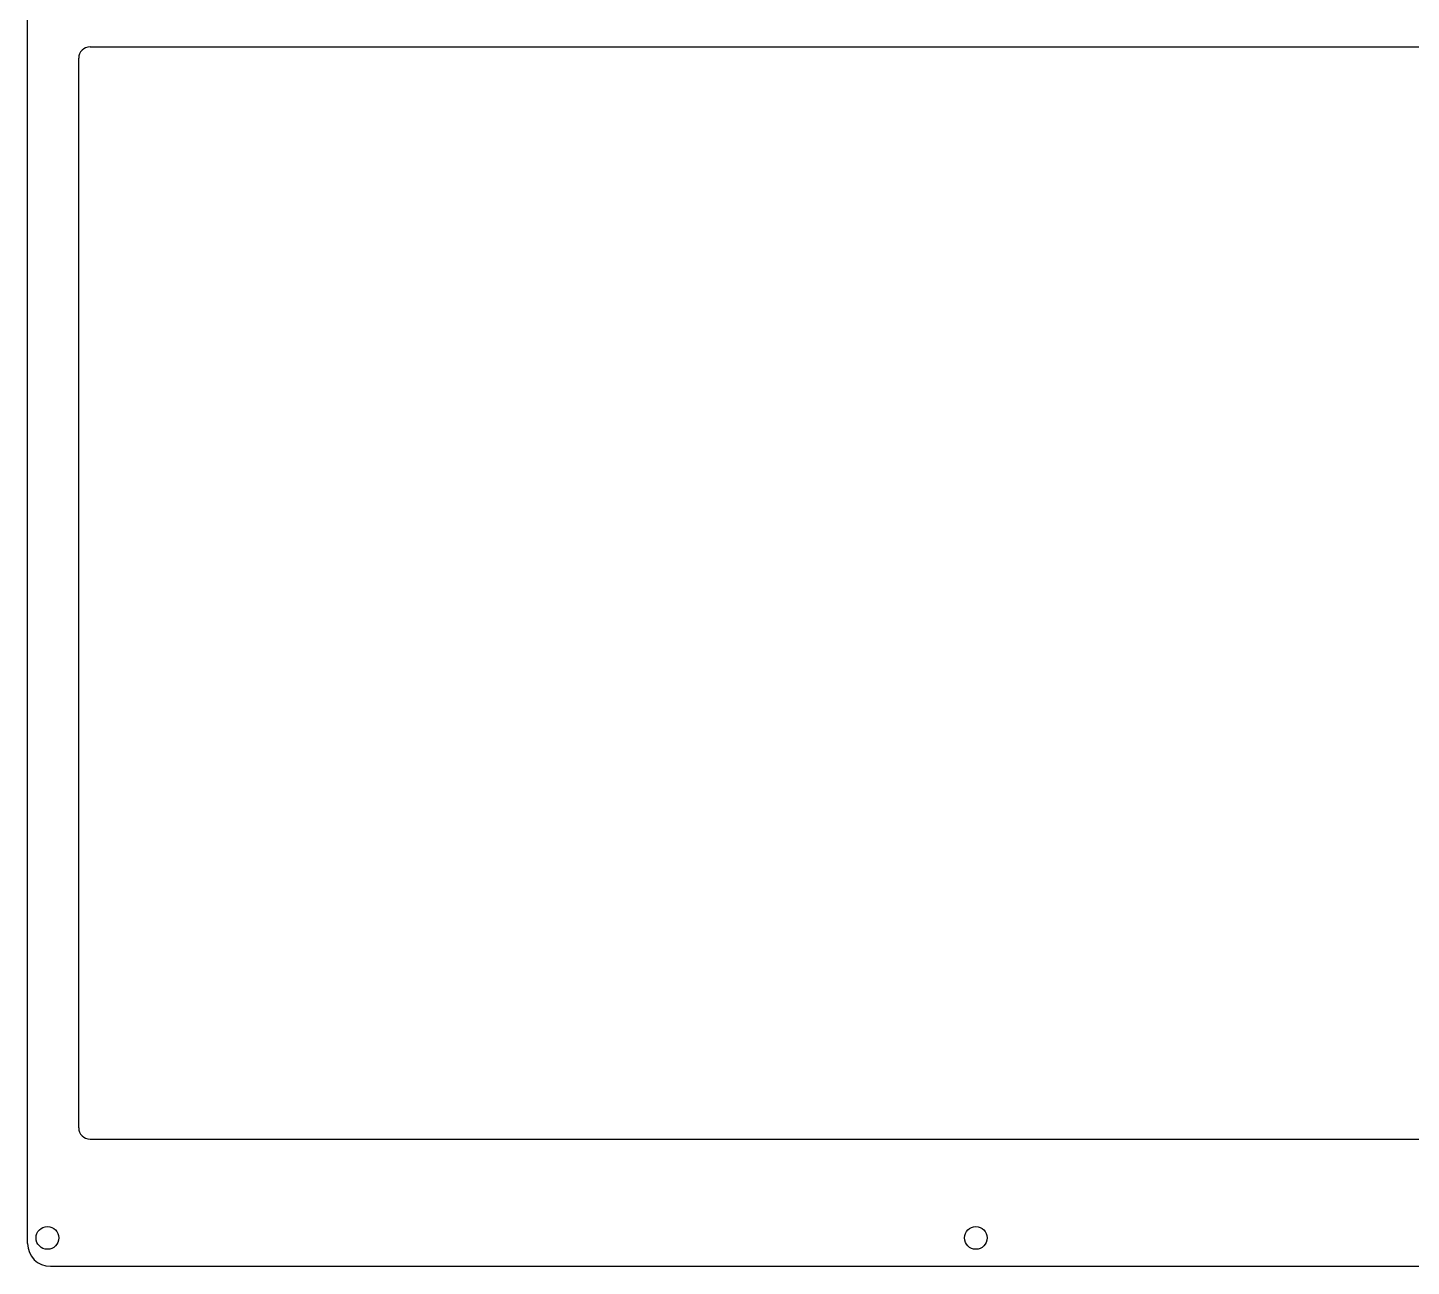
# Model space of a CAD drawing. Header units: millimetres. Extents: x 17 to 383, y -19 to 1216.
# Drawn here: x 17.8 to 139.6, y 1047.4 to 1156.5 of the extents above; entities that cross this region are included whole.
import ezdxf

# ---------------------------------------------------------------- set-up
doc = ezdxf.new("R2010")
doc.units = ezdxf.units.MM
doc.layers.get('0').update_dxf_attribs({"lineweight": 25, "true_color": 0xffffff})
doc.layers.add('l1 2mm', color=7, linetype='Continuous', lineweight=25, true_color=0x000000)

msp = doc.modelspace()

# ---------------------------------------------------------------- linework, layer by layer
for centre, start, end in [((23.26, 1153.84), 90, 180), ((23.26, 1059.6), 180, 270)]:
    msp.add_arc(centre, 1, start, end)
at = {"layer": 'l1 2mm'}
for p, q in [((17.76, 1049.4), (17.76, 1213.91)), ((23.26, 1154.84), (308, 1154.84)), ((22.26, 1059.6), (22.26, 1153.84)), ((23.26, 1058.6), (308, 1058.6)), ((19.76, 1047.4), (378.18, 1047.4))]:
    msp.add_line(p, q, dxfattribs=at)
for centre in [(19.5, 1049.9), (101.29, 1049.9)]:
    msp.add_circle(centre, 1, dxfattribs=at)
msp.add_arc((19.76, 1049.4), 2, 180, 270, dxfattribs=at)

doc.saveas('drawing.dxf')
